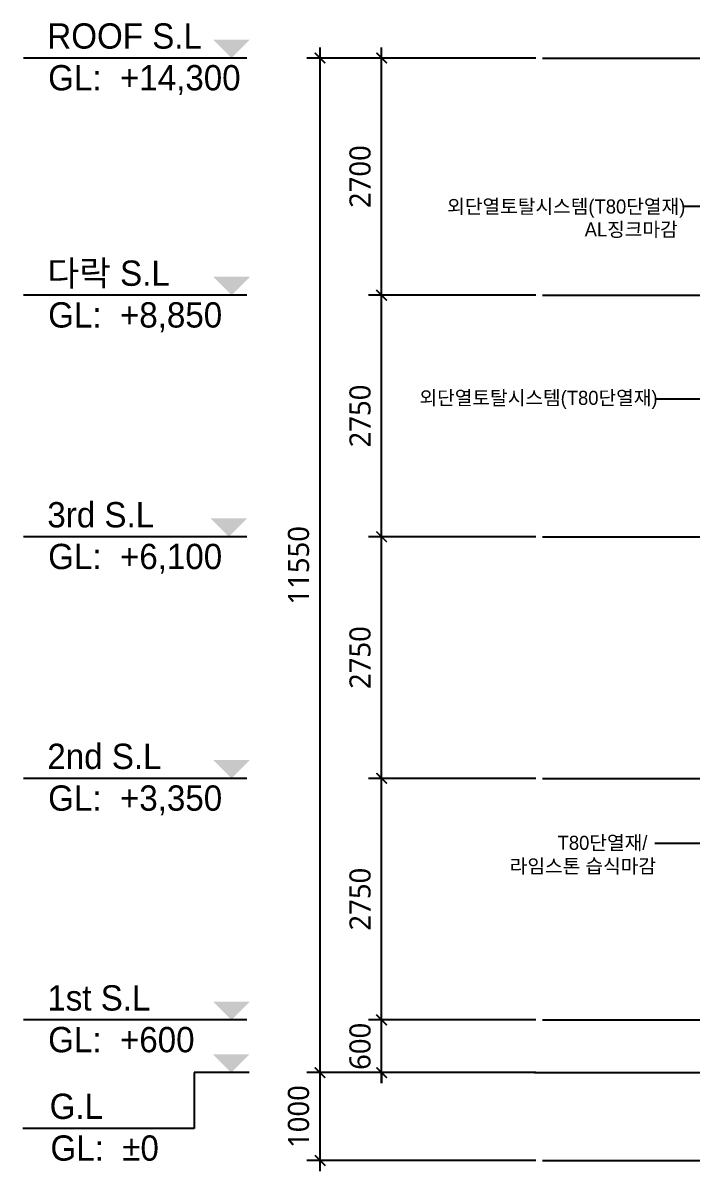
# Model space of a CAD drawing. Extents: x 11416736 to 11582377, y -14295679 to -14163266.
# Drawn here: x 11439290 to 11446889, y -14257971 to -14244902 of the extents above; entities that cross this region are included whole.
import ezdxf

# ---------------------------------------------------------------- set-up
doc = ezdxf.new("R2010")
doc.units = 0
doc.header["$LTSCALE"] = 50
doc.header["$MEASUREMENT"] = 0
doc.layers.get('0').update_dxf_attribs({"linetype": 'CONTINUOUS'})
doc.layers.get('DEFPOINTS').update_dxf_attribs({"linetype": 'CONTINUOUS'})
for name, color, linetype in [('! 01 진한선', 2, 'CONTINUOUS'), ('! 06 중심선', 11, 'CONTINUOUS'), ('! 12 지시선_안내선', 252, 'CONTINUOUS'), ('! 22 text 진한선', 7, 'CONTINUOUS'), ('! 23 text 여린선', 252, 'CONTINUOUS'), ('! 24 치수선', 1, 'CONTINUOUS')]:
    doc.layers.add(name, color=color, linetype=linetype)
doc.styles.add('굴림', font='Gulim.ttf')
doc.styles.add('맑은 고딕', font='malgun.ttf')
doc.dimstyles.new('120-main', dxfattribs={"dimscale": 120, "dimtxt": 2, "dimasz": 1, "dimexe": 1.25, "dimexo": 0.625, "dimgap": 1, "dimtad": 1, "dimdec": 0, "dimtxsty": '맑은 고딕', "dimblk": 'ARCHTICK', "dimcen": 2.5, "dimdle": 1, "dimclrt": 7, "dimadec": 0, "dimazin": 0, "dimtfac": 1, "dimtdec": 0, "dimtix": 1, "dimtmove": 2, "dimatfit": 3, "dimldrblk": 'DOT', "dimfxl": 0, "dimarcsym": 0})

# ---------------------------------------------------------------- blocks, each defined once
blk = doc.blocks.new('_ARCHTICK')
at = {"color": 0, "linetype": 'ByBlock', "const_width": 0.15}
blk.add_lwpolyline([(-0.5, -0.5), (0.5, 0.5)], dxfattribs=at)
blk = doc.blocks.new('*D79')
at = {"layer": '! 24 치수선', "color": 0, "lineweight": -2}
for p, q in [((11443369, -14256971), (11443369, -14256131)), ((11443369, -14256251), (11443369, -14256131)), ((11445124, -14256251), (11443219, -14256251)), ((11445124, -14256851), (11443219, -14256851)), ((11443369, -14256851), (11443369, -14256971))]:
    blk.add_line(p, q, dxfattribs=at)
at = {"layer": 'DEFPOINTS', "color": 0}
for p in [(11443369, -14256251), (11445199, -14256251), (11445199, -14256851)]:
    blk.add_point(p, dxfattribs=at)
at = {"layer": '! 24 치수선', "color": 0, "linetype": 'ByBlock', "lineweight": -2, "xscale": 120, "yscale": 120, "zscale": 120}
for p, rotation in [((11443369, -14256251), 270), ((11443369, -14256851), 90)]:
    blk.add_blockref('_ARCHTICK', p, dxfattribs=dict(at, rotation=rotation))
at = {"layer": '! 24 치수선', "color": 7, "ltscale": 30, "insert": (11443125, -14256551), "char_height": 240, "attachment_point": 5, "rotation": 90, "style": '맑은 고딕'}
blk.add_mtext('600', dxfattribs=at)
blk = doc.blocks.new('_Dot')
at = {"color": 0, "linetype": 'ByBlock', "lineweight": -2}
blk.add_line((-0.5, 0), (-1, 0), dxfattribs=at)
at = {"color": 0, "linetype": 'ByBlock', "const_width": 0.5}
blk.add_lwpolyline([(-0.25, 0, 1), (0.25, 0, 1)], format="xyb", close=True, dxfattribs=at)
blk = doc.blocks.new('*D80')
at = {"layer": '! 24 치수선', "color": 0, "lineweight": -2}
for p, q in [((11443369, -14256371), (11443369, -14253381)), ((11445124, -14253501), (11443219, -14253501)), ((11445124, -14256251), (11443219, -14256251))]:
    blk.add_line(p, q, dxfattribs=at)
at = {"layer": 'DEFPOINTS', "color": 0}
for p in [(11443369, -14253501), (11445199, -14253501), (11445199, -14256251)]:
    blk.add_point(p, dxfattribs=at)
at = {"layer": '! 24 치수선', "color": 0, "linetype": 'ByBlock', "lineweight": -2, "xscale": 120, "yscale": 120, "zscale": 120}
for p, rotation in [((11443369, -14253501), 90), ((11443369, -14256251), 270)]:
    blk.add_blockref('_ARCHTICK', p, dxfattribs=dict(at, rotation=rotation))
at = {"layer": '! 24 치수선', "color": 7, "ltscale": 30, "insert": (11443125, -14254876), "char_height": 240, "attachment_point": 5, "rotation": 90, "style": '맑은 고딕'}
blk.add_mtext('2750', dxfattribs=at)
blk = doc.blocks.new('*D81')
at = {"layer": '! 24 치수선', "color": 0, "lineweight": -2}
for p, q in [((11443369, -14253621), (11443369, -14250631)), ((11445124, -14250751), (11443219, -14250751)), ((11445124, -14253501), (11443219, -14253501))]:
    blk.add_line(p, q, dxfattribs=at)
at = {"layer": 'DEFPOINTS', "color": 0}
for p in [(11443369, -14250751), (11445199, -14250751), (11445199, -14253501)]:
    blk.add_point(p, dxfattribs=at)
at = {"layer": '! 24 치수선', "color": 0, "linetype": 'ByBlock', "lineweight": -2, "xscale": 120, "yscale": 120, "zscale": 120}
for p, rotation in [((11443369, -14250751), 90), ((11443369, -14253501), 270)]:
    blk.add_blockref('_ARCHTICK', p, dxfattribs=dict(at, rotation=rotation))
at = {"layer": '! 24 치수선', "color": 7, "ltscale": 30, "insert": (11443125, -14252126), "char_height": 240, "attachment_point": 5, "rotation": 90, "style": '맑은 고딕'}
blk.add_mtext('2750', dxfattribs=at)
blk = doc.blocks.new('*D82')
at = {"layer": '! 24 치수선', "color": 0, "lineweight": -2}
for p, q in [((11443369, -14250871), (11443369, -14247881)), ((11445124, -14248001), (11443219, -14248001)), ((11445124, -14250751), (11443219, -14250751))]:
    blk.add_line(p, q, dxfattribs=at)
at = {"layer": 'DEFPOINTS', "color": 0}
for p in [(11443369, -14248001), (11445199, -14248001), (11445199, -14250751)]:
    blk.add_point(p, dxfattribs=at)
at = {"layer": '! 24 치수선', "color": 0, "linetype": 'ByBlock', "lineweight": -2, "xscale": 120, "yscale": 120, "zscale": 120}
for p, rotation in [((11443369, -14248001), 90), ((11443369, -14250751), 270)]:
    blk.add_blockref('_ARCHTICK', p, dxfattribs=dict(at, rotation=rotation))
at = {"layer": '! 24 치수선', "color": 7, "ltscale": 30, "insert": (11443125, -14249376), "char_height": 240, "attachment_point": 5, "rotation": 90, "style": '맑은 고딕'}
blk.add_mtext('2750', dxfattribs=at)
blk = doc.blocks.new('*D83')
at = {"layer": '! 24 치수선', "color": 0, "lineweight": -2}
for p, q in [((11445124, -14245301), (11443219, -14245301)), ((11443369, -14248121), (11443369, -14245181)), ((11445124, -14248001), (11443219, -14248001))]:
    blk.add_line(p, q, dxfattribs=at)
at = {"layer": 'DEFPOINTS', "color": 0}
for p in [(11443369, -14245301), (11445199, -14245301), (11445199, -14248001)]:
    blk.add_point(p, dxfattribs=at)
at = {"layer": '! 24 치수선', "color": 0, "linetype": 'ByBlock', "lineweight": -2, "xscale": 120, "yscale": 120, "zscale": 120}
for p, rotation in [((11443369, -14245301), 90), ((11443369, -14248001), 270)]:
    blk.add_blockref('_ARCHTICK', p, dxfattribs=dict(at, rotation=rotation))
at = {"layer": '! 24 치수선', "color": 7, "ltscale": 30, "insert": (11443125, -14246651), "char_height": 240, "attachment_point": 5, "rotation": 90, "style": '맑은 고딕'}
blk.add_mtext('2700', dxfattribs=at)
blk = doc.blocks.new('*D84')
at = {"layer": '! 24 치수선', "color": 0, "lineweight": -2}
for p, q in [((11445124, -14245301), (11442519, -14245301)), ((11442669, -14256971), (11442669, -14245181)), ((11445124, -14256851), (11442519, -14256851))]:
    blk.add_line(p, q, dxfattribs=at)
at = {"layer": 'DEFPOINTS', "color": 0}
for p in [(11442669, -14245301), (11445199, -14245301), (11445199, -14256851)]:
    blk.add_point(p, dxfattribs=at)
at = {"layer": '! 24 치수선', "color": 0, "linetype": 'ByBlock', "lineweight": -2, "xscale": 120, "yscale": 120, "zscale": 120}
for p, rotation in [((11442669, -14245301), 90), ((11442669, -14256851), 270)]:
    blk.add_blockref('_ARCHTICK', p, dxfattribs=dict(at, rotation=rotation))
at = {"layer": '! 24 치수선', "color": 7, "ltscale": 30, "insert": (11442425, -14251076), "char_height": 240, "attachment_point": 5, "rotation": 90, "style": '맑은 고딕'}
blk.add_mtext('11550', dxfattribs=at)
blk = doc.blocks.new('*D85')
at = {"layer": '! 24 치수선', "color": 0, "lineweight": -2}
for p, q in [((11442669, -14257971), (11442669, -14256731)), ((11444924, -14256851), (11442519, -14256851)), ((11445124, -14257851), (11442519, -14257851))]:
    blk.add_line(p, q, dxfattribs=at)
at = {"layer": 'DEFPOINTS', "color": 0}
for p in [(11442669, -14256851), (11444999, -14256851), (11445199, -14257851)]:
    blk.add_point(p, dxfattribs=at)
at = {"layer": '! 24 치수선', "color": 0, "linetype": 'ByBlock', "lineweight": -2, "xscale": 120, "yscale": 120, "zscale": 120}
for p, rotation in [((11442669, -14256851), 90), ((11442669, -14257851), 270)]:
    blk.add_blockref('_ARCHTICK', p, dxfattribs=dict(at, rotation=rotation))
at = {"layer": '! 24 치수선', "color": 7, "ltscale": 30, "insert": (11442425, -14257351), "char_height": 240, "attachment_point": 5, "rotation": 90, "style": '맑은 고딕'}
blk.add_mtext('1000', dxfattribs=at)

msp = doc.modelspace()

# ---------------------------------------------------------------- linework, layer by layer
at = {"layer": '! 01 진한선', "color": 7, "linetype": 'Continuous'}
msp.add_line((11445110.3, -14256851), (11447566.7, -14256851), dxfattribs=at)
at = {"layer": '! 06 중심선'}
for p, q in [((11445199.1, -14245301), (11477893.4, -14245301)), ((11445199.1, -14248001), (11477893.4, -14248001)), ((11445199.1, -14248001), (11477893.4, -14248001)), ((11445199.1, -14250751), (11477893.4, -14250751)), ((11445199.1, -14253501), (11477893.4, -14253501)), ((11445199.1, -14256251), (11477893.4, -14256251)), ((11445199.1, -14257851), (11477893.4, -14257851))]:
    msp.add_line(p, q, dxfattribs=at)
at = {"layer": '! 12 지시선_안내선'}
for points in [[(11447473.4, -14246992), (11446790.2, -14246992)], [(11447498.7, -14249183.6), (11446478.3, -14249183.6)], [(11447459.7, -14254242.2), (11446478.3, -14254242.2)]]:
    msp.add_lwpolyline(points, dxfattribs=at)
at = {"layer": '! 22 text 진한선', "color": 3, "linetype": 'Continuous'}
for p, q in [((11441237.3, -14256851), (11441237.3, -14257485.1)), ((11441237.3, -14257485.1), (11439289.8, -14257485.1))]:
    msp.add_line(p, q, dxfattribs=at)
for points in [[(11441834.4, -14245301), (11439295, -14245301)], [(11441834.4, -14248001), (11439295, -14248001)], [(11441834.4, -14250751), (11439295, -14250751)], [(11441834.4, -14253501), (11439295, -14253501)], [(11441834.4, -14256251), (11439295, -14256251)], [(11441860.8, -14256851), (11441237.3, -14256851)]]:
    msp.add_lwpolyline(points, dxfattribs=at)
at = {"layer": '! 23 text 여린선', "color": 3}
for points in [[(11441453.7, -14245091.7), (11441663, -14245301), (11441872.2, -14245091.7)], [(11441453.7, -14247791.7), (11441663, -14248001), (11441872.2, -14247791.7)], [(11441422.1, -14250541.7), (11441631.3, -14250751), (11441840.6, -14250541.7)], [(11441453.7, -14253291.7), (11441663, -14253501), (11441872.2, -14253291.7)], [(11441453.7, -14256041.7), (11441663, -14256251), (11441872.2, -14256041.7)], [(11441448.4, -14256641.7), (11441657.7, -14256851), (11441867, -14256641.7)]]:
    msp.add_solid(points, dxfattribs=at)

# ---------------------------------------------------------------- texts
at = {"layer": '! 22 text 진한선', "color": 3, "style": '굴림'}
for s, p in [('ROOF S.L', (11439566.8, -14245194.1)), ('GL:  +14,300', (11439576.3, -14245669.1)), ('다락 S.L', (11439566.8, -14247894.1)), ('GL:  +8,850', (11439576.3, -14248369.1)), ('3rd S.L', (11439566.8, -14250644.1)), ('GL:  +6,100', (11439576.3, -14251119.1)), ('2nd S.L', (11439566.8, -14253394.1)), ('GL:  +3,350', (11439576.3, -14253869.1)), ('1st S.L', (11439566.8, -14256144.1)), ('GL:  +600', (11439576.3, -14256619.1)), ('G.L', (11439593.2, -14257378.2)), ('GL:  %%P0', (11439602.7, -14257853.2))]:
    msp.add_text(s, height=288, dxfattribs=at).set_placement(p)
at = {"layer": '! 22 text 진한선', "style": '굴림'}
for s, p in [('외단열토탈시스템(T80단열재)', (11444115.4, -14247071)), ('AL징크마감', (11445679.2, -14247332.3)), ('외단열토탈시스템(T80단열재)', (11443799.8, -14249249.4)), ('T80단열재/', (11445371.4, -14254314.4)), ('라임스톤 습식마감', (11444826.8, -14254580.1))]:
    msp.add_text(s, height=160, dxfattribs=at).set_placement(p)

# ---------------------------------------------------------------- dimensions: what is measured, and where the dimension line sits
at = {"layer": '! 24 치수선'}
for base, p1, p2, picture, middle in [((11442669.2, -14245301), (11445199.1, -14256851), (11445199.1, -14245301), '*D84', (11442424.6, -14251076)), ((11443369.2, -14245301), (11445199.1, -14248001), (11445199.1, -14245301), '*D83', (11443125.2, -14246651)), ((11443369.2, -14248001), (11445199.1, -14250751), (11445199.1, -14248001), '*D82', (11443125.2, -14249376)), ((11443369.2, -14250751), (11445199.1, -14253501), (11445199.1, -14250751), '*D81', (11443125.2, -14252126)), ((11443369.2, -14253501), (11445199.1, -14256251), (11445199.1, -14253501), '*D80', (11443125.2, -14254876)), ((11443369.2, -14256251), (11445199.1, -14256851), (11445199.1, -14256251), '*D79', (11443125.2, -14256551)), ((11442669.2, -14256851), (11445199.1, -14257851), (11444999.1, -14256851), '*D85', (11442424.6, -14257351))]:
    dim = msp.add_linear_dim(base=base, p1=p1, p2=p2, angle=90, dimstyle='120-main', dxfattribs=at)
    dim.commit()
    dim.dimension.update_dxf_attribs({"geometry": picture, "text_midpoint": middle})

doc.saveas('drawing.dxf')
